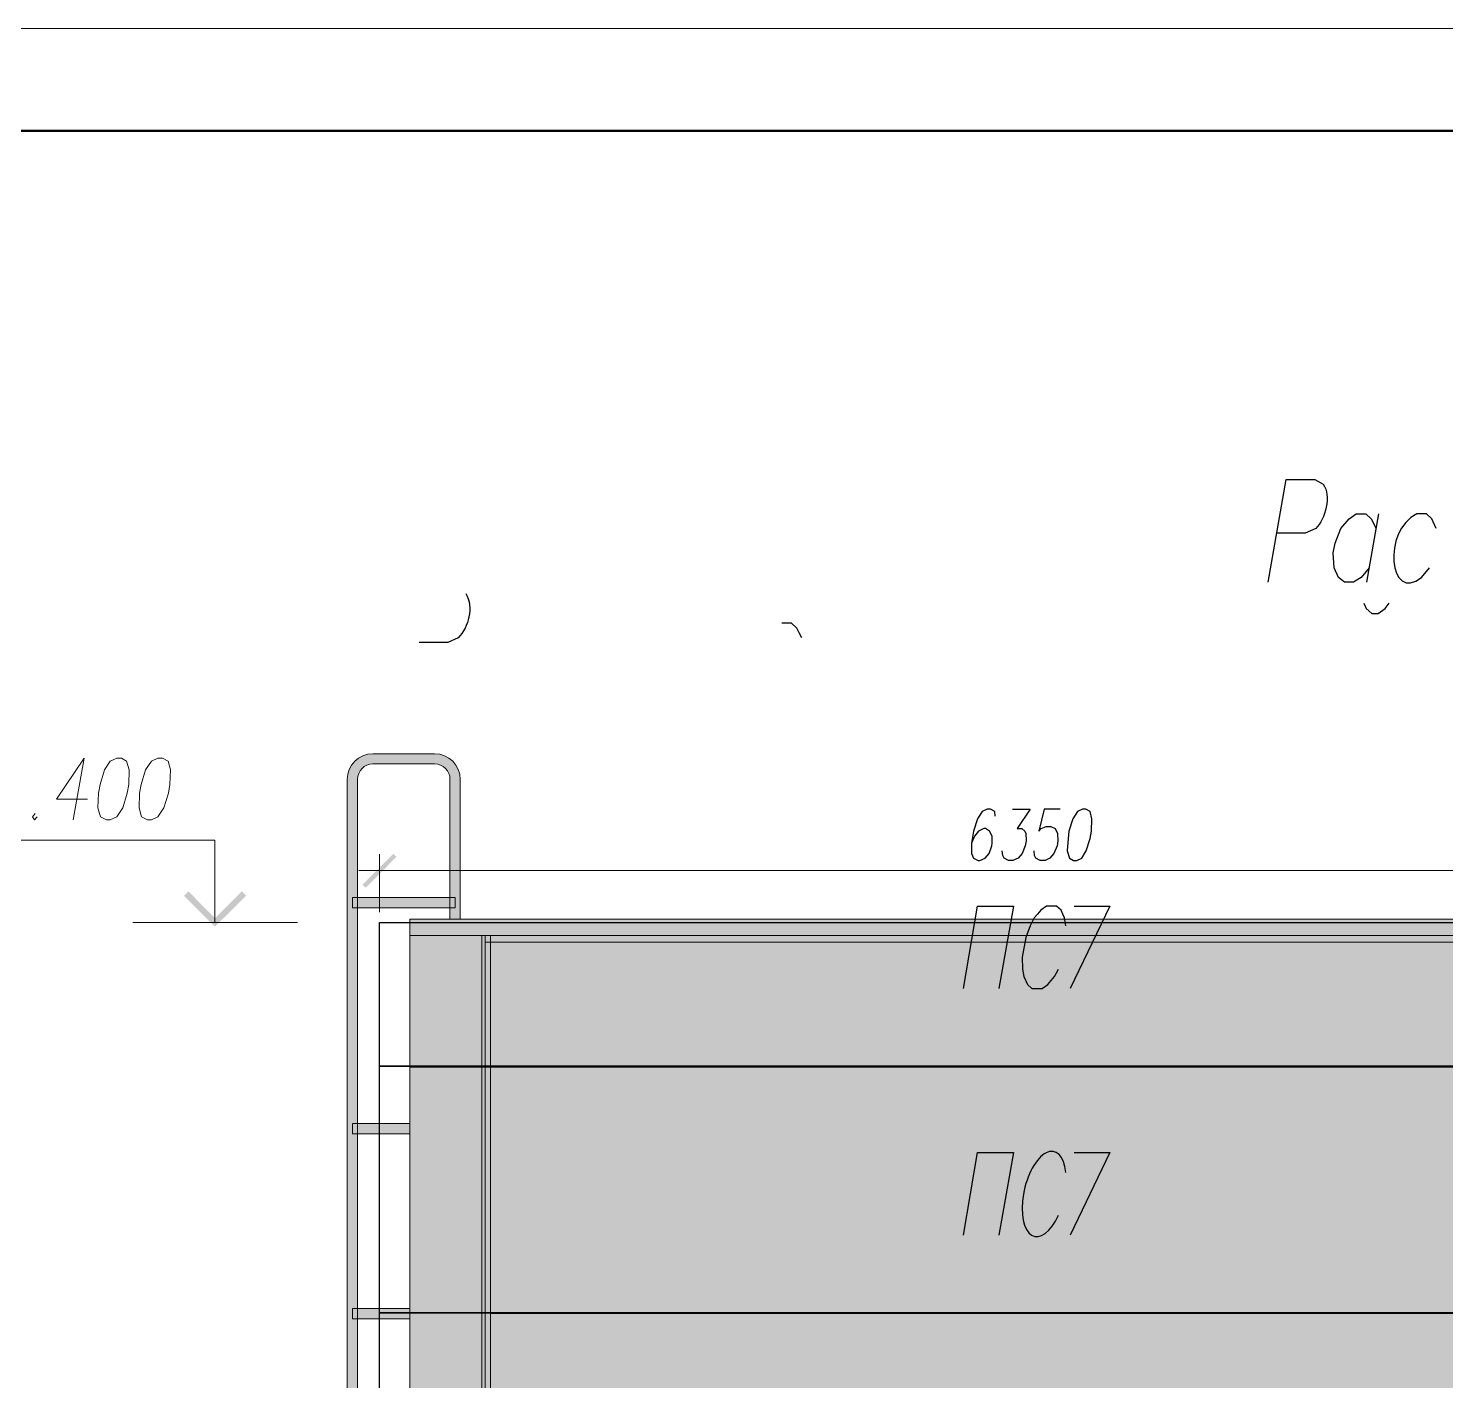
# Model space of a CAD drawing. Header units: millimetres. Extents: x 148937 to 2048786, y 870 to 351006.
# Drawn here: x 523319 to 530217, y 307096 to 313678 of the extents above; entities that cross this region are included whole.
import ezdxf

# ---------------------------------------------------------------- set-up
doc = ezdxf.new("R2010")
doc.units = ezdxf.units.MM
doc.layers.add('PDF _Геометрия', color=7, linetype='Continuous')
doc.layers.add('PDF _Сплошная заливка', color=7, linetype='Continuous', true_color=0x007eff)
doc.layers.add('Линии', color=7, linetype='Continuous', lineweight=9, true_color=0x00a600)
doc.layers.add('Оборудование', color=7, linetype='Continuous', lineweight=18, true_color=0x9f9fd0)
doc.layers.add('Обобщенные модели', color=7, linetype='Continuous', lineweight=18)
doc.layers.add('Стены', color=7, linetype='Continuous', lineweight=18)

# ---------------------------------------------------------------- blocks, each defined once
blk = doc.blocks.new('190_ФЭ_Парапет_Сэндвич - ФЭ-К1_150-1300769-_О__Ф__1-10__Южный')
at = {"layer": 'Линии', "color": 7, "lineweight": 18}
blk.add_line((-295, 5820.1), (-295, 5740.1), dxfattribs=at)
blk = doc.blocks.new('190_ФЭ_Парапет_Сэндвич - ФЭ-К1_150-1300843-_О__Ф__1-10__Южный')
at = {"layer": 'Обобщенные модели', "true_color": 0xcfd0cf}
for points in [[(45138.8, 9340.1), (45295, 9340.1), (45295, 9420.1), (14705, 9420.1), (14705, 9340.1), (45125, 9340.1)], [(32865.9, 9307.1), (32928, 9307.1), (32928, 9340), (33072, 9340), (33072, 9307.1), (38928, 9307.1), (38928, 9340), (39072, 9340), (39072, 9307.1), (45048, 9307.1), (45048, 9340), (15072, 9340), (15072, 9307.1), (20928, 9307.1), (20928, 9340), (21072, 9340), (21072, 9307.1), (26928, 9307.1), (26928, 9340), (27072, 9340), (27072, 9307.1), (27698.3, 9307.1)]]:
    blk.add_hatch(color=254, dxfattribs=at).paths.add_polyline_path(points, flags=0)
at = {"layer": 'Линии', "color": 7, "lineweight": 18}
for p, q in [((45295, 9420.1), (14705, 9420.1)), ((14705, 9340.1), (14705, 9420.1)), ((14705, 9340.1), (45295, 9340.1)), ((15072, 9307.1), (20928, 9307.1))]:
    blk.add_line(p, q, dxfattribs=at)
blk = doc.blocks.new('190_ФЭ_Стена_Стык угловой внешний фигурный - ФЭ-У1_350х230-1313209-_О__Ф__1-10__Южный')
at = {"layer": 'Обобщенные модели', "true_color": 0xcfd0cf}
for points in [[(14779.4, 5821), (15055, 5821), (15055, 8700), (14705, 8700), (14705, 5821), (14725, 5821)], [(15072, 5821), (15072, 8700), (15055, 8700), (15055, 5821)], [(15098, 5821), (15098, 8700), (15072, 8700), (15072, 5821)]]:
    blk.add_hatch(color=254, dxfattribs=at).paths.add_polyline_path(points, flags=0)
at = {"layer": 'Линии', "color": 7, "lineweight": 18}
for p, q in [((14705, 8700), (15055, 8700)), ((14705, 5821), (14705, 8700)), ((15055, 8700), (15072, 8700)), ((15072, 8700), (15098, 8700)), ((15098, 8700), (15098, 5821)), ((15055, 5821), (14705, 5821)), ((15072, 5821), (15055, 5821)), ((15098, 5821), (15072, 5821))]:
    blk.add_line(p, q, dxfattribs=at)
at = {"layer": 'Обобщенные модели'}
for p, q in [((15055, 8700), (15055, 5821)), ((15072, 8700), (15072, 5821))]:
    blk.add_line(p, q, dxfattribs=at)
blk = doc.blocks.new('190_ФЭ_Стена_Стык угловой внешний фигурный - ФЭ-У1_350х230-1312920-_О__Ф__1-10__Южный')
at = {"layer": 'Обобщенные модели', "true_color": 0xcfd0cf}
for points in [[(15055, 8700), (15055, 9340), (14705, 9340), (14705, 8700), (14875, 8700)], [(15072, 8700), (15072, 9340), (15055, 9340), (15055, 8700)], [(15088, 8700), (15098, 8700), (15098, 9307.1), (15072, 9307.1), (15072, 8700)]]:
    blk.add_hatch(color=254, dxfattribs=at).paths.add_polyline_path(points, flags=0)
at = {"layer": 'Линии', "color": 7, "lineweight": 18}
for p, q in [((14705, 9340), (15055, 9340)), ((14705, 8700), (14705, 9340)), ((15055, 9340), (15072, 9340)), ((15072, 9340), (15098, 9340)), ((15098, 9340), (15098, 8700)), ((15055, 8700), (14705, 8700)), ((15072, 8700), (15055, 8700)), ((15098, 8700), (15072, 8700))]:
    blk.add_line(p, q, dxfattribs=at)
at = {"layer": 'Обобщенные модели'}
for p, q in [((15055, 9340), (15055, 8700)), ((15072, 9340), (15072, 8700))]:
    blk.add_line(p, q, dxfattribs=at)
blk = doc.blocks.new('Труба квадратная - Опорные ноги-V22-_О__Ф__1-10__Южный')
at = {"layer": 'Оборудование', "true_color": 0xeec900}
blk.add_hatch(color=40, dxfattribs=at).paths.add_polyline_path([(14705, 7475), (14705, 7525), (14450, 7525), (14450, 7475)], flags=0)
at = {"layer": 'Оборудование', "color": 7}
for p, q in [((14425, 7475), (14425, 7525)), ((14705, 7525), (14425, 7525)), ((14705, 7475), (14425, 7475))]:
    blk.add_line(p, q, dxfattribs=at)
blk = doc.blocks.new('Труба квадратная - Площадка продольно-V23-_О__Ф__1-10__Южный')
at = {"layer": 'Оборудование', "true_color": 0xeec900}
blk.add_hatch(color=40, dxfattribs=at).paths.add_polyline_path([(14875, 9475), (14900, 9475), (14900, 9525), (14450, 9525), (14450, 9475), (14779.448231, 9475)], flags=0)
at = {"layer": 'Оборудование', "color": 7}
for p, q in [((14425, 9475), (14425, 9525)), ((14925, 9525), (14425, 9525)), ((14925, 9525), (14925, 9475)), ((14925, 9475), (14425, 9475))]:
    blk.add_line(p, q, dxfattribs=at)
blk = doc.blocks.new('Поручень - Поручень-1337034-_О__Ф__1-10__Южный')
at = {"layer": 'Оборудование', "true_color": 0xeec900}
blk.add_hatch(color=40, dxfattribs=at).paths.add_polyline_path([(14450, 6400), (14450, 10100), (14455.7, 10128.7), (14472, 10153), (14496.3, 10169.3), (14525, 10175), (14825, 10175), (14853.7, 10169.3), (14878, 10153), (14894.3, 10128.7), (14900, 10100), (14900, 9420.1), (14950, 9420.1), (14950, 10100), (14943.9, 10138.6), (14926.1, 10173.5), (14898.5, 10201.1), (14863.6, 10218.9), (14825, 10225), (14525, 10225), (14486.4, 10218.9), (14450, 10199.6), (14423.9, 10173.5), (14406.1, 10138.6), (14400, 10100), (14400, 6400)], flags=0)
at = {"layer": 'Оборудование', "color": 7}
for p, q in [((14825, 10225), (14525, 10225)), ((14525, 10175), (14825, 10175)), ((14400, 10100), (14400, 6400)), ((14450, 6400), (14450, 10100)), ((14900, 10100), (14900, 9420.1)), ((14950, 10100), (14950, 9420.1)), ((14400, 6400), (14450, 6400))]:
    blk.add_line(p, q, dxfattribs=at)
for centre, radius, start, end in [((14525, 10100), 125, 90, 180), ((14825, 10100), 125, 0, 90), ((14525, 10100), 75, 90, 180), ((14825, 10100), 75, 0, 90)]:
    blk.add_arc(centre, radius, start, end, dxfattribs=at)

msp = doc.modelspace()

# ---------------------------------------------------------------- hatches: boundary and pattern name
at = {"layer": 'Стены', "lineweight": 9, "true_color": 0xcfd0cf}
for points in [[(531373.14665, 308622.64499), (531373.14665, 309229.78053), (525569.14665, 309229.78053), (525569.14665, 308622.64499), (530418.14476, 308622.64499)], [(531064.08849, 307422.64499), (531373.14665, 307422.64499), (531373.14665, 308622.64499), (525569.14665, 308622.64499), (525569.14665, 307422.64499), (530418.14476, 307422.64499)], [(525569.14665, 306222.64499), (529216.14665, 306222.64499), (529216.14665, 306522.64499), (530416.14665, 306522.64499), (530416.14665, 306222.64499), (531373.14665, 306222.64499), (531373.14665, 307422.64499), (525569.14665, 307422.64499), (525569.14665, 306250.48082)]]:
    msp.add_hatch(color=254, dxfattribs=at).paths.add_polyline_path(points, flags=0)

# ---------------------------------------------------------------- linework, layer by layer
at = {"layer": 'PDF _Геометрия', "lineweight": 15}
msp.add_lwpolyline([(503011.15311, 271681.99412), (503011.15311, 313677.69555), (562405.35307, 313677.69555), (562405.35307, 271681.99412)], close=True, dxfattribs=at)
at = {"layer": 'PDF _Геометрия', "lineweight": 50}
msp.add_lwpolyline([(505009.00663, 272180.38449), (505009.00663, 313179.30952), (561906.96703, 313179.30952), (561906.96703, 272180.38449)], close=True, dxfattribs=at)
at = {"layer": 'PDF _Геометрия', "lineweight": 25}
for points in [[(529352.72026, 310981.6724), (529440.7976, 311482.20945), (529580.4324, 311482.20945), (529621.24873, 311458.57895)], [(529844.66406, 311052.56321), (529805.99596, 311005.3022), (529769.47609, 310981.6717), (529724.36331, 310981.6717), (529696.43635, 311005.3022), (529674.95407, 311052.56321), (529670.65761, 311125.60295), (529679.25053, 311172.86396), (529707.17749, 311243.75548), (529747.99381, 311291.01649), (529782.36546, 311314.64699), (529829.62647, 311314.64699), (529855.4052, 311291.01649), (529879.0357, 311243.75548)], [(529889.77719, 311314.64507), (529831.77504, 310981.66978)], [(530171.19668, 311243.75426), (530149.7144, 311291.01526), (530123.93567, 311314.64577), (530076.67466, 311314.64577)], [(529584.72886, 311243.75618), (529533.17139, 311220.12567), (529393.53659, 311220.12567)], [(530100.30517, 311005.30098), (530138.97327, 311052.56199)], [(529819.90764, 310879.44801), (529830.64877, 310853.66928), (529858.57573, 310830.03878), (529888.65092, 310830.03878), (529923.02257, 310853.66928), (529942.35662, 310879.44801)], [(527083.06544, 310711.88652), (527070.17608, 310735.51702), (527059.43494, 310759.14752), (527033.65621, 310782.77803), (526986.3952, 310782.77803)], [(525411.74524, 310711.88625), (525360.18778, 310688.25575), (525220.55298, 310688.25575)], [(528025.11711, 309843.10996), (528022.96888, 309866.74047), (528001.48661, 309877.48161), (527986.44901, 309877.48161), (527960.67028, 309866.74047), (527939.188, 309830.2206), (527919.85395, 309770.07022), (527909.11281, 309712.06807), (527909.11281, 309662.65883), (527919.85395, 309639.02833), (527941.33623, 309628.28719), (527949.92914, 309628.28719), (527975.70787, 309639.02833), (527995.04192, 309662.65883), (528007.93129, 309699.17871), (528010.07952, 309712.06807), (528010.07952, 309746.43971), (527997.19015, 309770.07022), (527977.8561, 309782.95959), (527969.26319, 309782.95959), (527943.48446, 309770.07022), (527924.15041, 309746.43971), (527909.11281, 309712.06807)], [(528108.89677, 309877.48458), (528194.82588, 309877.48458), (528132.52727, 309782.96256), (528154.00955, 309782.96256), (528169.04714, 309770.07319), (528173.3436, 309759.33205), (528175.49183, 309722.81218), (528171.19537, 309699.18168), (528156.15778, 309662.66181), (528136.82373, 309639.0313), (528111.045, 309628.29016), (528089.56272, 309628.29016), (528068.08044, 309639.0313), (528061.63576, 309651.92067), (528059.48753, 309675.55117)], [(528340.90466, 309877.48458), (528263.56846, 309877.48458), (528237.78973, 309770.07319), (528248.53087, 309782.96256), (528272.16137, 309793.7037), (528295.79188, 309793.7037), (528317.27416, 309782.96256), (528328.01529, 309759.33205), (528330.16352, 309722.81218), (528325.86707, 309699.18168), (528310.82947, 309662.66181), (528291.49542, 309639.0313), (528267.86492, 309628.29016), (528244.23441, 309628.29016), (528222.75214, 309639.0313), (528216.30745, 309651.92067), (528214.15923, 309675.55117)], [(527870.44445, 309005.30028), (527939.18774, 309404.87063), (528113.19418, 309404.87063), (528042.30267, 309005.30028)], [(528368.83267, 309310.34931), (528362.38799, 309349.01741), (528353.79508, 309366.20323), (528345.20217, 309385.53728), (528323.71989, 309404.87133), (528274.31065, 309404.87133), (528246.38369, 309385.53728), (528231.3461, 309366.20323), (528214.16027, 309349.01741), (528194.82623, 309310.34931), (528173.34395, 309252.34717), (528156.15813, 309157.82515), (528158.30635, 309099.823), (528164.75104, 309063.30313), (528181.93686, 309024.63503), (528203.41914, 309005.30098), (528252.82837, 309005.30098), (528280.75533, 309024.63503), (528312.97875, 309063.30313), (528332.3128, 309099.823)], [(528409.64952, 309404.87186), (528583.65597, 309404.87186), (528390.31547, 309005.3015)], [(527870.44445, 307804.44396), (527939.18774, 308206.16254), (528113.19418, 308206.16254), (528042.30267, 307804.44396)], [(528409.64952, 308206.16149), (528583.65597, 308206.16149), (528390.31547, 307804.44291)]]:
    msp.add_lwpolyline(points, dxfattribs=at)
at = {"layer": 'PDF _Геометрия', "color": 30, "lineweight": 15, "true_color": 0xff7e00}
for points in [[(523537.47064, 309825.92571), (523591.17634, 310126.67759), (523455.83799, 309926.89242), (523606.21393, 309926.89242)], [(523352.72184, 309855.9988), (523339.83247, 309840.96121), (523348.42538, 309825.92362), (523361.31475, 309840.96121)], [(524227.05209, 309325.38848), (524227.05209, 309727.10706), (522628.77071, 309727.10706)], [(524628.76962, 309325.38848), (523827.48072, 309325.38848)]]:
    msp.add_lwpolyline(points, dxfattribs=at)
for points in [[(523750.14309, 310126.67759), (523717.91967, 310111.64), (523689.99271, 310068.67544), (523668.51044, 309997.78393), (523659.91753, 309954.81938), (523657.7693, 309883.92786), (523670.65866, 309840.96331), (523698.58562, 309825.92571), (523717.91967, 309825.92571), (523750.14309, 309840.96331), (523778.07005, 309883.92786), (523799.55233, 309954.81938), (523808.14524, 309997.78393), (523810.29346, 310068.67544), (523797.4041, 310111.64), (523771.62537, 310126.67759)], [(523949.92669, 310126.67759), (523917.70328, 310111.64), (523889.77632, 310068.67544), (523868.29404, 309997.78393), (523859.70113, 309954.81938), (523857.5529, 309883.92786), (523870.44227, 309840.96331), (523898.36923, 309825.92571), (523917.70328, 309825.92571), (523949.92669, 309840.96331), (523977.85365, 309883.92786), (524001.48416, 309954.81938), (524007.92884, 309997.78393), (524010.07707, 310068.67544), (523999.33593, 310111.64), (523971.40897, 310126.67759)]]:
    msp.add_lwpolyline(points, close=True, dxfattribs=at)
at = {"layer": 'PDF _Геометрия', "lineweight": 25}
msp.add_lwpolyline([(528450.46637, 309877.48458), (528424.68764, 309866.74344), (528403.20536, 309830.22357), (528383.87131, 309770.07319), (528379.57486, 309735.70155), (528375.2784, 309675.55117), (528386.01954, 309639.0313), (528405.35359, 309628.29016), (528422.53941, 309628.29016), (528446.16992, 309639.0313), (528467.65219, 309675.55117), (528486.98624, 309735.70155), (528493.43093, 309770.07319), (528495.57915, 309830.22357), (528486.98624, 309866.74344), (528465.50397, 309877.48458)], close=True, dxfattribs=at)
at = {"layer": 'PDF _Геометрия', "color": 150, "lineweight": 9, "true_color": 0x007eff}
for points in [[(525028.33683, 309376.94822), (525028.33683, 309658.36605)], [(524927.37205, 309578.87778), (531477.31842, 309578.87778)]]:
    msp.add_lwpolyline(points, dxfattribs=at)
at = {"layer": 'PDF _Геометрия', "color": 152, "lineweight": 30, "true_color": 0x2776bb}
for points in [[(531378.49961, 309325.38848), (531378.49961, 308627.21448), (525028.33845, 308627.21448), (525028.33845, 309325.38848)], [(531378.49961, 308627.21311), (531378.49961, 307426.35379), (525028.33845, 307426.35379), (525028.33845, 308627.21311)]]:
    msp.add_lwpolyline(points, close=True, dxfattribs=at)
msp.add_lwpolyline([(529288.27387, 306225.49528), (525028.33821, 306225.49528), (525028.33821, 307426.35461), (531378.49947, 307426.35461), (531378.49947, 306225.49528), (530486.98493, 306225.49528)], dxfattribs=at)
at = {"layer": 'PDF _Геометрия', "lineweight": 25}
msp.add_ellipse((528263.30947, 308004.73636), major_axis=(-47.19276, -206.57464), ratio=0.4662240876, start_param=2.2055022036, end_param=7.4378147099, dxfattribs=at)
for points in [[(529621.24873, 311458.57895), (529663.03176, 311404.65843), (529632.24049, 311287.90226), (529584.72886, 311243.75618)], [(530076.67466, 311314.64577), (529908.75486, 311235.77001), (529940.51283, 310877.66045), (530100.30517, 311005.30098)], [(525448.26512, 310926.70902), (525487.43447, 310860.472), (525462.2644, 310764.1956), (525411.74524, 310711.88625)]]:
    msp.add_open_spline(points, degree=3, dxfattribs=at)
at = {"layer": 'PDF _Сплошная заливка', "lineweight": 9, "transparency": 33554559}
for points in [[(525094.93573, 309660.51148), (524961.74562, 309495.09795), (524944.55979, 309510.13554)], [(525109.97053, 309645.47668), (525094.93294, 309660.51428), (524961.74282, 309495.10074)]]:
    msp.add_solid(points, dxfattribs=at)
at = {"layer": 'PDF _Сплошная заливка', "color": 7, "lineweight": 15, "transparency": 33554559}
for points in [[(524098.15493, 309477.913), (524076.67265, 309456.43072), (524227.04859, 309346.87111)], [(524227.05209, 309346.86988), (524227.05209, 309306.05356), (524358.09398, 309477.91178)], [(524227.05209, 309306.05303), (524358.09398, 309477.91125), (524379.57626, 309456.42897)], [(524076.67353, 309456.4316), (524227.04947, 309346.87198), (524227.04947, 309306.05566)]]:
    msp.add_solid(points, dxfattribs=at)
at = {"layer": 'Линии', "color": 7, "lineweight": 18}
for p, q in [((525569.14665, 308622.64499), (531373.14665, 308622.64499)), ((525569.14665, 307422.64499), (531373.14665, 307422.64499))]:
    msp.add_line(p, q, dxfattribs=at)

# ---------------------------------------------------------------- block references
at = {"layer": 'Обобщенные модели'}
for name, p in [('190_ФЭ_Парапет_Сэндвич - ФЭ-К1_150-1300769-_О__Ф__1-10__Южный', (525471.14665, 303522.64499)), ('190_ФЭ_Парапет_Сэндвич - ФЭ-К1_150-1300843-_О__Ф__1-10__Южный', (510471.14665, 299922.64499)), ('190_ФЭ_Стена_Стык угловой внешний фигурный - ФЭ-У1_350х230-1312920-_О__Ф__1-10__Южный', (510471.14665, 299922.64499)), ('190_ФЭ_Стена_Стык угловой внешний фигурный - ФЭ-У1_350х230-1313209-_О__Ф__1-10__Южный', (510471.14665, 299922.64499))]:
    msp.add_blockref(name, p, dxfattribs=at)
at = {"layer": 'Оборудование', "color": 7}
for name, p in [('Поручень - Поручень-1337034-_О__Ф__1-10__Южный', (510471.14665, 299922.64499)), ('Труба квадратная - Площадка продольно-V23-_О__Ф__1-10__Южный', (510471.14665, 299922.64499)), ('Труба квадратная - Опорные ноги-V22-_О__Ф__1-10__Южный', (510471.14665, 300822.64499)), ('Труба квадратная - Опорные ноги-V22-_О__Ф__1-10__Южный', (510471.14665, 299922.64499))]:
    msp.add_blockref(name, p, dxfattribs=at)

doc.saveas('drawing.dxf')
